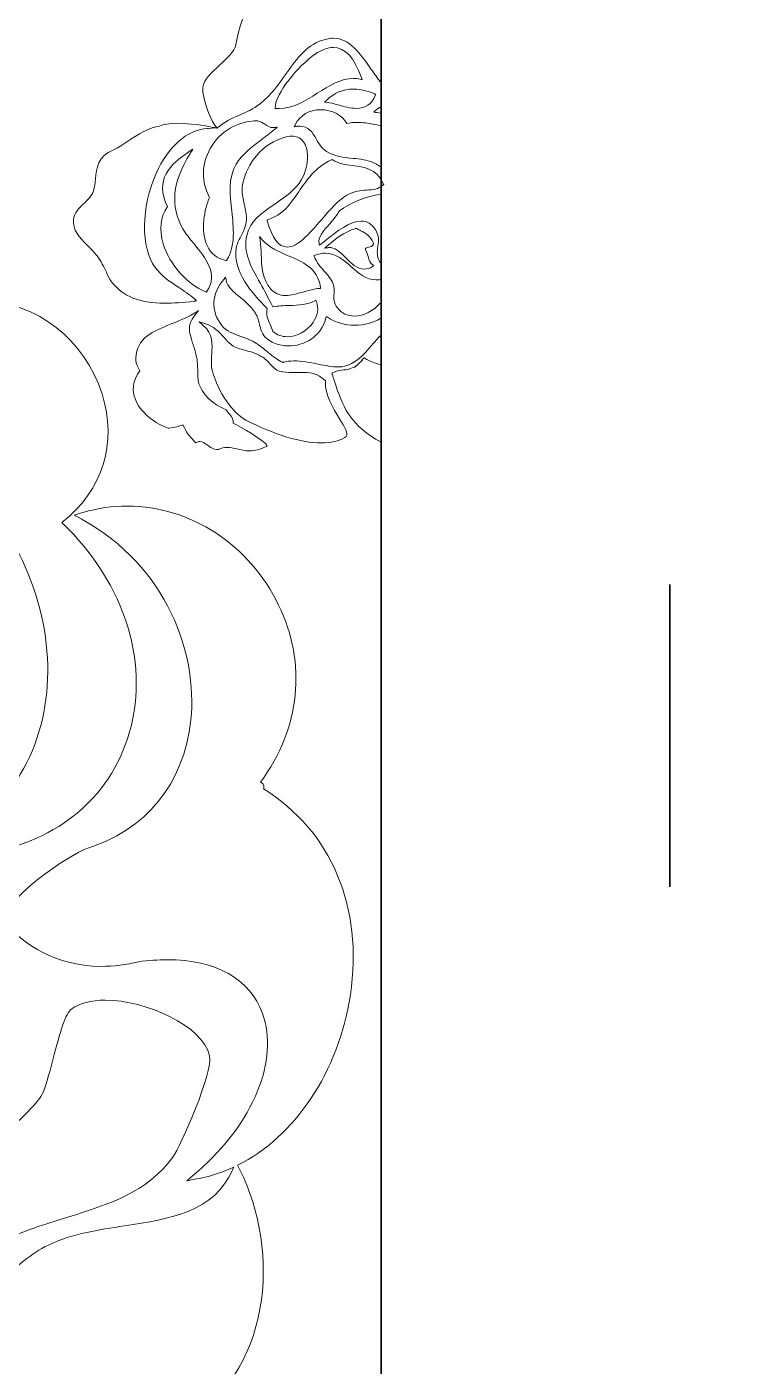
# Model space of a CAD drawing. Header units: millimetres. Extents: x -187 to 113, y -78 to 72.
# Drawn here: x -125.21 to -110.41, y -9.58 to 18.12 of the extents above; entities that cross this region are included whole.
import ezdxf

# ---------------------------------------------------------------- set-up
doc = ezdxf.new("R2010")
doc.units = ezdxf.units.MM
doc.header["$MEASUREMENT"] = 0
doc.layers.add('layer 1', color=7, linetype='Continuous')

msp = doc.modelspace()

# ---------------------------------------------------------------- linework, layer by layer
at = {"layer": 'layer 1', "color": 1, "lineweight": 35}
msp.add_open_spline([(38.43276, 72.15664), (38.43276, 72.15664), (-111.56738, 72.15664), (-111.56738, 72.15664), (-111.56738, 72.15664), (-152.98848, 72.15664), (-186.56732, 38.5779), (-186.56732, -2.84336), (-186.56732, -2.84336), (-186.56732, -44.26448), (-152.98848, -77.84336), (-111.56738, -77.84336), (-111.56738, -77.84336), (-111.56738, -77.84336), (38.43276, -77.84336), (38.43276, -77.84336), (38.43276, -77.84336), (79.85412, -77.84336), (113.43268, -44.26448), (113.43268, -2.84336), (113.43268, -2.84336), (113.43268, 38.5779), (79.85412, 72.15664), (38.43276, 72.15664)], degree=3, knots=[0, 0, 0, 0, 0.14285714, 0.14285714, 0.14285714, 0.14285715, 0.28571429, 0.28571429, 0.28571429, 0.2857143, 0.42857143, 0.42857143, 0.42857143, 0.42857144, 0.57142857, 0.57142857, 0.57142857, 0.57142858, 0.71428571, 0.71428571, 0.71428571, 0.71428572, 1, 1, 1, 1], dxfattribs=at)
for points in [[(-117.87722, 66.59626), (-117.87722, 66.59626), (-117.87722, -72.57458), (-117.87722, -72.57458)], [(-117.87722, 66.47888), (-152.71358, 59.99508), (-179.22136, 33.43024), (-181.29874, 1.06578)], [(-181.35212, -6.19668), (-179.73306, -38.98574), (-153.05034, -66.0035), (-117.87722, -72.55)]]:
    msp.add_open_spline(points, degree=3, dxfattribs=at)
at = {"layer": 'layer 1', "color": 1, "lineweight": 9}
for points, knots in [([(-117.89738, 18.54242), (-117.92698, 18.5942), (-117.94358, 18.65952), (-117.95972, 18.72298), (-117.95972, 18.72298), (-117.9812, 18.80768), (-118.00344, 18.89524), (-118.05678, 18.95812), (-118.05678, 18.95812), (-118.16852, 19.09026), (-118.3568, 19.1691), (-118.5604, 19.1691), (-118.5604, 19.1691), (-118.73794, 19.16914), (-118.9018, 19.11082), (-119.02282, 19.00482), (-119.02282, 19.00482), (-119.15692, 18.99734), (-119.2723, 19.02376), (-119.38354, 19.04928), (-119.38354, 19.04928), (-119.47808, 19.07096), (-119.56746, 19.0915), (-119.66448, 19.0915), (-119.66448, 19.0915), (-119.71774, 19.0915), (-119.76828, 19.08524), (-119.81888, 19.07244), (-119.81888, 19.07244), (-120.43068, 18.91802), (-120.76896, 18.49526), (-120.88344, 17.74198), (-120.88344, 17.74198), (-120.9027, 17.6161), (-121.06346, 17.46802), (-121.21896, 17.3248), (-121.21896, 17.3248), (-121.39218, 17.16528), (-121.5558, 17.01458), (-121.56622, 16.87096), (-121.56622, 16.87096), (-121.5867, 16.58838), (-121.36234, 16.12014), (-121.28624, 16.03476), (-121.28624, 16.03476), (-121.28624, 16.03476), (-121.2708, 16.0174), (-121.2708, 16.0174), (-121.2708, 16.0174), (-121.2708, 16.0174), (-121.25348, 16.03292), (-121.25348, 16.03292), (-121.25348, 16.03292), (-121.11058, 16.16092), (-120.9628, 16.22476), (-120.8063, 16.29236), (-120.8063, 16.29236), (-120.66686, 16.35258), (-120.52266, 16.41486), (-120.38298, 16.52622), (-120.38298, 16.52622), (-120.1514, 16.711), (-119.99134, 16.93782), (-119.83662, 17.15712), (-119.83662, 17.15712), (-119.6134, 17.47352), (-119.40256, 17.77232), (-119.01252, 17.86346), (-119.01252, 17.86346), (-118.9632, 17.87498), (-118.9148, 17.88082), (-118.86868, 17.88082), (-118.86868, 17.88082), (-118.53258, 17.88082), (-118.31386, 17.56806), (-118.08228, 17.23696), (-118.08228, 17.23696), (-118.02286, 17.15202), (-117.9619, 17.06484), (-117.89738, 16.98032)], [0, 0, 0, 0, 0.04761905, 0.04761905, 0.04761905, 0.04761906, 0.0952381, 0.0952381, 0.0952381, 0.09523811, 0.14285714, 0.14285714, 0.14285714, 0.14285715, 0.19047619, 0.19047619, 0.19047619, 0.1904762, 0.23809524, 0.23809524, 0.23809524, 0.23809525, 0.28571429, 0.28571429, 0.28571429, 0.2857143, 0.33333333, 0.33333333, 0.33333333, 0.33333334, 0.38095238, 0.38095238, 0.38095238, 0.38095239, 0.42857143, 0.42857143, 0.42857143, 0.42857144, 0.47619048, 0.47619048, 0.47619048, 0.47619049, 0.52380952, 0.52380952, 0.52380952, 0.52380953, 0.57142857, 0.57142857, 0.57142857, 0.57142858, 0.61904762, 0.61904762, 0.61904762, 0.61904763, 0.66666667, 0.66666667, 0.66666667, 0.66666668, 0.71428571, 0.71428571, 0.71428571, 0.71428572, 0.76190476, 0.76190476, 0.76190476, 0.76190477, 0.80952381, 0.80952381, 0.80952381, 0.80952382, 0.85714286, 0.85714286, 0.85714286, 0.85714287, 0.9047619, 0.9047619, 0.9047619, 0.90476191, 1, 1, 1, 1]), ([(-118.87016, 17.68944), (-118.98292, 17.68944), (-119.10798, 17.64314), (-119.24194, 17.55186), (-119.24194, 17.55186), (-119.6061, 17.3038), (-120.06804, 16.73552), (-120.06804, 16.45056), (-120.06804, 16.45056), (-120.06804, 16.45056), (-120.06804, 16.42872), (-120.06804, 16.42872), (-120.06804, 16.42872), (-120.06804, 16.42872), (-120.04648, 16.42704), (-120.04648, 16.42704), (-120.04648, 16.42704), (-120.027, 16.42542), (-120.0075, 16.42464), (-119.9882, 16.42464), (-119.9882, 16.42464), (-119.70604, 16.42466), (-119.44844, 16.58676), (-119.19932, 16.74348), (-119.19932, 16.74348), (-118.94854, 16.90126), (-118.71164, 17.05026), (-118.4513, 17.05026), (-118.4513, 17.05026), (-118.405, 17.05026), (-118.3586, 17.04534), (-118.31342, 17.03562), (-118.31342, 17.03562), (-118.31342, 17.03562), (-118.2724, 17.02682), (-118.2724, 17.02682), (-118.2724, 17.02682), (-118.2724, 17.02682), (-118.28656, 17.06674), (-118.28656, 17.06674), (-118.28656, 17.06674), (-118.43548, 17.48576), (-118.6264, 17.68942), (-118.87016, 17.68944)], [0, 0, 0, 0, 0.08333333, 0.08333333, 0.08333333, 0.08333334, 0.16666667, 0.16666667, 0.16666667, 0.16666668, 0.25, 0.25, 0.25, 0.25000001, 0.33333333, 0.33333333, 0.33333333, 0.33333334, 0.41666667, 0.41666667, 0.41666667, 0.41666668, 0.5, 0.5, 0.5, 0.50000001, 0.58333333, 0.58333333, 0.58333333, 0.58333334, 0.66666667, 0.66666667, 0.66666667, 0.66666668, 0.75, 0.75, 0.75, 0.75000001, 0.83333333, 0.83333333, 0.83333333, 0.83333334, 1, 1, 1, 1]), ([(-118.45122, 16.83012), (-118.66694, 16.83012), (-118.85548, 16.75098), (-119.01162, 16.59478), (-119.01162, 16.59478), (-119.01162, 16.59478), (-119.0481, 16.55832), (-119.0481, 16.55832), (-119.0481, 16.55832), (-119.0481, 16.55832), (-118.99696, 16.55446), (-118.99696, 16.55446), (-118.99696, 16.55446), (-118.93372, 16.5496), (-118.85298, 16.52668), (-118.76752, 16.50234), (-118.76752, 16.50234), (-118.64852, 16.4685), (-118.5136, 16.43012), (-118.38864, 16.43012), (-118.38864, 16.43012), (-118.20016, 16.43014), (-118.07328, 16.51762), (-118.00078, 16.69752), (-118.00078, 16.69752), (-118.00078, 16.69752), (-117.9923, 16.71852), (-117.9923, 16.71852), (-117.9923, 16.71852), (-117.9923, 16.71852), (-118.0127, 16.72798), (-118.0127, 16.72798), (-118.0127, 16.72798), (-118.11366, 16.77456), (-118.27172, 16.83012), (-118.45122, 16.83012)], [0, 0, 0, 0, 0.1, 0.1, 0.1, 0.10000001, 0.2, 0.2, 0.2, 0.20000001, 0.3, 0.3, 0.3, 0.30000001, 0.4, 0.4, 0.4, 0.40000001, 0.5, 0.5, 0.5, 0.50000001, 0.6, 0.6, 0.6, 0.60000001, 0.7, 0.7, 0.7, 0.70000001, 0.8, 0.8, 0.8, 0.80000001, 1, 1, 1, 1]), ([(-117.89738, 16.07538), (-117.94716, 16.08268), (-117.99612, 16.09198), (-118.04432, 16.10114), (-118.04432, 16.10114), (-118.14976, 16.12114), (-118.25874, 16.1418), (-118.37434, 16.1418), (-118.37434, 16.1418), (-118.44926, 16.1418), (-118.52032, 16.1332), (-118.591, 16.11558), (-118.591, 16.11558), (-118.67856, 16.28582), (-118.8965, 16.40314), (-119.12936, 16.40314), (-119.12936, 16.40314), (-119.36456, 16.40316), (-119.55666, 16.28998), (-119.65638, 16.09264), (-119.65638, 16.09264), (-119.65638, 16.09264), (-119.67704, 16.05182), (-119.67704, 16.05182), (-119.67704, 16.05182), (-119.67704, 16.05182), (-119.63222, 16.05854), (-119.63222, 16.05854), (-119.63222, 16.05854), (-119.60698, 16.06232), (-119.58264, 16.06422), (-119.56006, 16.06422), (-119.56006, 16.06422), (-119.37494, 16.06426), (-119.30098, 15.93486), (-119.22272, 15.79786), (-119.22272, 15.79786), (-119.16714, 15.70064), (-119.10972, 15.6001), (-119.01022, 15.53862), (-119.01022, 15.53862), (-118.84488, 15.4366), (-118.64932, 15.41632), (-118.46014, 15.39668), (-118.46014, 15.39668), (-118.31296, 15.38144), (-118.17394, 15.36702), (-118.05624, 15.31584), (-118.05624, 15.31584), (-118.00018, 15.29146), (-117.94744, 15.26124), (-117.89738, 15.22574)], [0, 0, 0, 0, 0.07142857, 0.07142857, 0.07142857, 0.07142858, 0.14285714, 0.14285714, 0.14285714, 0.14285715, 0.21428571, 0.21428571, 0.21428571, 0.21428572, 0.28571429, 0.28571429, 0.28571429, 0.2857143, 0.35714286, 0.35714286, 0.35714286, 0.35714287, 0.42857143, 0.42857143, 0.42857143, 0.42857144, 0.5, 0.5, 0.5, 0.50000001, 0.57142857, 0.57142857, 0.57142857, 0.57142858, 0.64285714, 0.64285714, 0.64285714, 0.64285715, 0.71428571, 0.71428571, 0.71428571, 0.71428572, 0.78571429, 0.78571429, 0.78571429, 0.7857143, 0.85714286, 0.85714286, 0.85714286, 0.85714287, 1, 1, 1, 1]), ([(-117.89738, 16.33162), (-117.9462, 16.33804), (-117.99116, 16.34628), (-118.02902, 16.35484), (-118.02902, 16.35484), (-117.98596, 16.39624), (-117.94202, 16.4303), (-117.89738, 16.45688)], [0, 0, 0, 0, 0.33333333, 0.33333333, 0.33333333, 0.33333334, 1, 1, 1, 1]), ([(-122.36128, 12.40126), (-122.1766, 12.40126), (-121.98218, 12.41744), (-121.74716, 12.4417), (-121.74716, 12.4417), (-121.74716, 12.4417), (-121.69458, 12.44714), (-121.69458, 12.44714), (-121.69458, 12.44714), (-121.69458, 12.44714), (-121.73398, 12.48282), (-121.73398, 12.48282), (-121.73398, 12.48282), (-121.84062, 12.5794), (-121.9581, 12.65704), (-122.07176, 12.73212), (-122.07176, 12.73212), (-122.25006, 12.8499), (-122.41848, 12.9612), (-122.55082, 13.1404), (-122.55082, 13.1404), (-122.85326, 13.55018), (-122.84488, 14.38618), (-122.53136, 15.08502), (-122.53136, 15.08502), (-122.28126, 15.6426), (-121.89686, 15.98124), (-121.47686, 16.01414), (-121.47686, 16.01414), (-121.47686, 16.01414), (-121.28538, 16.02912), (-121.28538, 16.02912), (-121.28538, 16.02912), (-121.28538, 16.02912), (-121.47484, 16.06098), (-121.47484, 16.06098), (-121.47484, 16.06098), (-121.95578, 16.1419), (-122.30152, 16.1427), (-122.46464, 16.06094), (-122.46464, 16.06094), (-122.64396, 16.05756), (-122.91808, 15.8797), (-123.1388, 15.7366), (-123.1388, 15.7366), (-123.253, 15.66252), (-123.3516, 15.59856), (-123.41224, 15.57456), (-123.41224, 15.57456), (-123.745, 15.44256), (-123.7667, 15.19286), (-123.7859, 14.97256), (-123.7859, 14.97256), (-123.7936, 14.88428), (-123.80084, 14.80088), (-123.82616, 14.72702), (-123.82616, 14.72702), (-123.86398, 14.6162), (-123.9499, 14.534), (-124.03304, 14.45448), (-124.03304, 14.45448), (-124.1296, 14.36204), (-124.22084, 14.27478), (-124.23802, 14.14814), (-124.23802, 14.14814), (-124.27022, 13.90974), (-124.11536, 13.75626), (-123.95132, 13.5937), (-123.95132, 13.5937), (-123.88434, 13.5274), (-123.81514, 13.4588), (-123.75362, 13.38066), (-123.75362, 13.38066), (-123.66918, 13.27326), (-123.61214, 13.15072), (-123.56182, 13.04258), (-123.56182, 13.04258), (-123.52422, 12.9618), (-123.4918, 12.89206), (-123.4552, 12.84538), (-123.4552, 12.84538), (-123.21356, 12.53824), (-122.87628, 12.40126), (-122.36128, 12.40126)], [0, 0, 0, 0, 0.04545455, 0.04545455, 0.04545455, 0.04545456, 0.09090909, 0.09090909, 0.09090909, 0.0909091, 0.13636364, 0.13636364, 0.13636364, 0.13636365, 0.18181818, 0.18181818, 0.18181818, 0.18181819, 0.22727273, 0.22727273, 0.22727273, 0.22727274, 0.27272727, 0.27272727, 0.27272727, 0.27272728, 0.31818182, 0.31818182, 0.31818182, 0.31818183, 0.36363636, 0.36363636, 0.36363636, 0.36363637, 0.40909091, 0.40909091, 0.40909091, 0.40909092, 0.45454545, 0.45454545, 0.45454545, 0.45454546, 0.5, 0.5, 0.5, 0.50000001, 0.54545455, 0.54545455, 0.54545455, 0.54545456, 0.59090909, 0.59090909, 0.59090909, 0.5909091, 0.63636364, 0.63636364, 0.63636364, 0.63636365, 0.68181818, 0.68181818, 0.68181818, 0.68181819, 0.72727273, 0.72727273, 0.72727273, 0.72727274, 0.77272727, 0.77272727, 0.77272727, 0.77272728, 0.81818182, 0.81818182, 0.81818182, 0.81818183, 0.86363636, 0.86363636, 0.86363636, 0.86363637, 0.90909091, 0.90909091, 0.90909091, 0.90909092, 1, 1, 1, 1]), ([(-121.0923, 13.2879), (-121.0923, 13.2879), (-121.07594, 13.28436), (-121.07594, 13.28436), (-121.07594, 13.28436), (-121.07594, 13.28436), (-121.06734, 13.29892), (-121.06734, 13.29892), (-121.06734, 13.29892), (-120.88914, 13.60176), (-120.93016, 13.9585), (-120.96978, 14.30348), (-120.96978, 14.30348), (-121.00838, 14.64016), (-121.04838, 14.9883), (-120.87766, 15.27464), (-120.87766, 15.27464), (-120.75324, 15.48366), (-120.57444, 15.6179), (-120.34806, 15.78794), (-120.34806, 15.78794), (-120.26454, 15.8507), (-120.17814, 15.91556), (-120.0847, 15.99134), (-120.0847, 15.99134), (-120.0847, 15.99134), (-120.02424, 16.04028), (-120.02424, 16.04028), (-120.02424, 16.04028), (-120.02424, 16.04028), (-120.10134, 16.03328), (-120.10134, 16.03328), (-120.10134, 16.03328), (-120.17138, 16.02708), (-120.22644, 16.06316), (-120.28578, 16.10168), (-120.28578, 16.10168), (-120.33038, 16.13066), (-120.37652, 16.1606), (-120.43022, 16.17276), (-120.43022, 16.17276), (-120.43022, 16.17276), (-120.43286, 16.17336), (-120.43286, 16.17336), (-120.43286, 16.17336), (-120.43286, 16.17336), (-120.43554, 16.17334), (-120.43554, 16.17334), (-120.43554, 16.17334), (-120.84796, 16.16926), (-121.21326, 15.95538), (-121.41272, 15.60118), (-121.41272, 15.60118), (-121.59554, 15.27654), (-121.6015, 14.89958), (-121.42932, 14.59026), (-121.42932, 14.59026), (-121.52996, 14.36026), (-121.62744, 13.89312), (-121.47156, 13.57864), (-121.47156, 13.57864), (-121.3948, 13.4237), (-121.26718, 13.32588), (-121.0923, 13.2879)], [0, 0, 0, 0, 0.05882353, 0.05882353, 0.05882353, 0.05882354, 0.11764706, 0.11764706, 0.11764706, 0.11764707, 0.17647059, 0.17647059, 0.17647059, 0.1764706, 0.23529412, 0.23529412, 0.23529412, 0.23529413, 0.29411765, 0.29411765, 0.29411765, 0.29411766, 0.35294118, 0.35294118, 0.35294118, 0.35294119, 0.41176471, 0.41176471, 0.41176471, 0.41176472, 0.47058824, 0.47058824, 0.47058824, 0.47058825, 0.52941176, 0.52941176, 0.52941176, 0.52941177, 0.58823529, 0.58823529, 0.58823529, 0.5882353, 0.64705882, 0.64705882, 0.64705882, 0.64705883, 0.70588235, 0.70588235, 0.70588235, 0.70588236, 0.76470588, 0.76470588, 0.76470588, 0.76470589, 0.82352941, 0.82352941, 0.82352941, 0.82352942, 0.88235294, 0.88235294, 0.88235294, 0.88235295, 1, 1, 1, 1]), ([(-120.17622, 11.96402), (-120.15622, 11.9185), (-120.13552, 11.8714), (-120.11992, 11.81978), (-120.11992, 11.81978), (-120.11992, 11.81978), (-120.11778, 11.81278), (-120.11778, 11.81278), (-120.11778, 11.81278), (-120.11778, 11.81278), (-120.11208, 11.80818), (-120.11208, 11.80818), (-120.11208, 11.80818), (-120.0313, 11.74316), (-119.93138, 11.70876), (-119.82318, 11.70876), (-119.82318, 11.70876), (-119.62358, 11.70878), (-119.40798, 11.82668), (-119.28666, 12.00214), (-119.28666, 12.00214), (-119.19106, 12.14046), (-119.1665, 12.29446), (-119.2175, 12.4358), (-119.2175, 12.4358), (-119.2175, 12.4358), (-119.22666, 12.46132), (-119.22666, 12.46132), (-119.22666, 12.46132), (-119.22666, 12.46132), (-119.25042, 12.4485), (-119.25042, 12.4485), (-119.25042, 12.4485), (-119.39694, 12.36924), (-119.58284, 12.36188), (-119.77964, 12.35404), (-119.77964, 12.35404), (-119.89352, 12.34954), (-120.0111, 12.34484), (-120.12178, 12.32502), (-120.12178, 12.32502), (-120.2071, 12.50738), (-120.29704, 12.66794), (-120.37666, 12.81008), (-120.37666, 12.81008), (-120.58596, 13.18368), (-120.73716, 13.4536), (-120.65508, 13.80382), (-120.65508, 13.80382), (-120.58418, 14.10666), (-120.36022, 14.25936), (-120.10082, 14.4361), (-120.10082, 14.4361), (-119.91994, 14.55944), (-119.73284, 14.68694), (-119.5773, 14.88016), (-119.5773, 14.88016), (-119.43012, 15.06266), (-119.34226, 15.45226), (-119.44958, 15.68102), (-119.44958, 15.68102), (-119.52754, 15.84726), (-119.69588, 15.89718), (-119.92568, 15.81758), (-119.92568, 15.81758), (-120.43768, 15.64052), (-120.68648, 15.18466), (-120.74394, 14.84806), (-120.74394, 14.84806), (-120.7676, 14.70884), (-120.73674, 14.5705), (-120.70684, 14.43668), (-120.70684, 14.43668), (-120.68302, 14.32976), (-120.66048, 14.22878), (-120.66444, 14.12942), (-120.66444, 14.12942), (-120.67008, 13.99618), (-120.72644, 13.88744), (-120.78098, 13.78242), (-120.78098, 13.78242), (-120.82358, 13.70026), (-120.86378, 13.62272), (-120.87534, 13.5404), (-120.87534, 13.5404), (-120.94638, 13.0399), (-120.55614, 12.6257), (-120.23782, 12.29204), (-120.23782, 12.29204), (-120.26458, 12.16526), (-120.22164, 12.06742), (-120.17622, 11.96402)], [0, 0, 0, 0, 0.04166667, 0.04166667, 0.04166667, 0.04166668, 0.08333333, 0.08333333, 0.08333333, 0.08333334, 0.125, 0.125, 0.125, 0.12500001, 0.16666667, 0.16666667, 0.16666667, 0.16666668, 0.20833333, 0.20833333, 0.20833333, 0.20833334, 0.25, 0.25, 0.25, 0.25000001, 0.29166667, 0.29166667, 0.29166667, 0.29166668, 0.33333333, 0.33333333, 0.33333333, 0.33333334, 0.375, 0.375, 0.375, 0.37500001, 0.41666667, 0.41666667, 0.41666667, 0.41666668, 0.45833333, 0.45833333, 0.45833333, 0.45833334, 0.5, 0.5, 0.5, 0.50000001, 0.54166667, 0.54166667, 0.54166667, 0.54166668, 0.58333333, 0.58333333, 0.58333333, 0.58333334, 0.625, 0.625, 0.625, 0.62500001, 0.66666667, 0.66666667, 0.66666667, 0.66666668, 0.70833333, 0.70833333, 0.70833333, 0.70833334, 0.75, 0.75, 0.75, 0.75000001, 0.79166667, 0.79166667, 0.79166667, 0.79166668, 0.83333333, 0.83333333, 0.83333333, 0.83333334, 0.875, 0.875, 0.875, 0.87500001, 0.91666667, 0.91666667, 0.91666667, 0.91666668, 1, 1, 1, 1]), ([(-122.38532, 13.62868), (-122.25876, 13.2034), (-121.88978, 12.78692), (-121.50802, 12.6384), (-121.50802, 12.6384), (-121.50802, 12.6384), (-121.49102, 12.63178), (-121.49102, 12.63178), (-121.49102, 12.63178), (-121.49102, 12.63178), (-121.48056, 12.6469), (-121.48056, 12.6469), (-121.48056, 12.6469), (-121.23464, 13.00096), (-121.51102, 13.33806), (-121.7549, 13.63544), (-121.7549, 13.63544), (-121.84246, 13.74218), (-121.9251, 13.84302), (-121.98024, 13.93918), (-121.98024, 13.93918), (-122.24608, 14.4032), (-122.19664, 14.91226), (-121.82902, 15.49534), (-121.82902, 15.49534), (-121.82902, 15.49534), (-121.77002, 15.58894), (-121.77002, 15.58894), (-121.77002, 15.58894), (-121.77002, 15.58894), (-121.86158, 15.5278), (-121.86158, 15.5278), (-121.86158, 15.5278), (-122.23446, 15.2786), (-122.57674, 14.95028), (-122.29648, 14.40332), (-122.29648, 14.40332), (-122.44172, 14.18884), (-122.47248, 13.92138), (-122.38532, 13.62868)], [0, 0, 0, 0, 0.09090909, 0.09090909, 0.09090909, 0.0909091, 0.18181818, 0.18181818, 0.18181818, 0.18181819, 0.27272727, 0.27272727, 0.27272727, 0.27272728, 0.36363636, 0.36363636, 0.36363636, 0.36363637, 0.45454545, 0.45454545, 0.45454545, 0.45454546, 0.54545455, 0.54545455, 0.54545455, 0.54545456, 0.63636364, 0.63636364, 0.63636364, 0.63636365, 0.72727273, 0.72727273, 0.72727273, 0.72727274, 0.81818182, 0.81818182, 0.81818182, 0.81818183, 1, 1, 1, 1]), ([(-120.2166, 14.13214), (-120.2166, 14.13214), (-120.2393, 14.12578), (-120.2393, 14.12578), (-120.2393, 14.12578), (-120.2393, 14.12578), (-120.23284, 14.1029), (-120.23284, 14.1029), (-120.23284, 14.1029), (-120.13054, 13.7399), (-119.99562, 13.56342), (-119.8203, 13.56336), (-119.8203, 13.56336), (-119.6005, 13.56336), (-119.36396, 13.8377), (-119.11362, 14.12814), (-119.11362, 14.12814), (-118.93658, 14.33362), (-118.75346, 14.54602), (-118.58746, 14.63692), (-118.58746, 14.63692), (-118.43412, 14.72096), (-118.29854, 14.73062), (-118.17888, 14.73916), (-118.17888, 14.73916), (-118.05066, 14.74832), (-117.93996, 14.75616), (-117.83976, 14.84674), (-117.83976, 14.84674), (-117.83976, 14.84674), (-117.82684, 14.85842), (-117.82684, 14.85842), (-117.82684, 14.85842), (-117.82684, 14.85842), (-117.83416, 14.87432), (-117.83416, 14.87432), (-117.83416, 14.87432), (-117.98014, 15.19086), (-118.2295, 15.22072), (-118.47068, 15.24958), (-118.47068, 15.24958), (-118.62008, 15.2675), (-118.7612, 15.2844), (-118.88114, 15.36472), (-118.88114, 15.36472), (-118.88114, 15.36472), (-118.8919, 15.37196), (-118.8919, 15.37196), (-118.8919, 15.37196), (-118.8919, 15.37196), (-118.90368, 15.36654), (-118.90368, 15.36654), (-118.90368, 15.36654), (-119.24406, 15.21004), (-119.41984, 14.94988), (-119.58982, 14.69828), (-119.58982, 14.69828), (-119.75714, 14.45054), (-119.91522, 14.21656), (-120.2166, 14.13214)], [0, 0, 0, 0, 0.0625, 0.0625, 0.0625, 0.06250001, 0.125, 0.125, 0.125, 0.12500001, 0.1875, 0.1875, 0.1875, 0.18750001, 0.25, 0.25, 0.25, 0.25000001, 0.3125, 0.3125, 0.3125, 0.31250001, 0.375, 0.375, 0.375, 0.37500001, 0.4375, 0.4375, 0.4375, 0.43750001, 0.5, 0.5, 0.5, 0.50000001, 0.5625, 0.5625, 0.5625, 0.56250001, 0.625, 0.625, 0.625, 0.62500001, 0.6875, 0.6875, 0.6875, 0.68750001, 0.75, 0.75, 0.75, 0.75000001, 0.8125, 0.8125, 0.8125, 0.81250001, 0.875, 0.875, 0.875, 0.87500001, 1, 1, 1, 1]), ([(-117.89738, 14.64794), (-118.17372, 14.63296), (-118.52392, 14.46746), (-118.74162, 14.31324), (-118.74162, 14.31324), (-118.74162, 14.31324), (-118.74656, 14.30974), (-118.74656, 14.30974), (-118.74656, 14.30974), (-118.74656, 14.30974), (-118.7492, 14.30424), (-118.7492, 14.30424), (-118.7492, 14.30424), (-118.78778, 14.2242), (-118.86654, 14.1337), (-118.94266, 14.04622), (-118.94266, 14.04622), (-119.07178, 13.89788), (-119.19386, 13.7577), (-119.1628, 13.6376), (-119.1628, 13.6376), (-119.1628, 13.6376), (-119.15398, 13.60346), (-119.15398, 13.60346), (-119.15398, 13.60346), (-119.15398, 13.60346), (-119.12616, 13.62476), (-119.12616, 13.62476), (-119.12616, 13.62476), (-119.09262, 13.65036), (-119.05682, 13.67886), (-119.01904, 13.70888), (-119.01904, 13.70888), (-118.79934, 13.88348), (-118.52602, 14.10072), (-118.2918, 14.10072), (-118.2918, 14.10072), (-118.17178, 14.10072), (-118.0761, 14.04316), (-117.99932, 13.92474), (-117.99932, 13.92474), (-117.91498, 13.79446), (-117.93004, 13.68908), (-117.9459, 13.5776), (-117.9459, 13.5776), (-117.96106, 13.47122), (-117.97674, 13.36132), (-117.89738, 13.2367)], [0, 0, 0, 0, 0.07692308, 0.07692308, 0.07692308, 0.07692309, 0.15384615, 0.15384615, 0.15384615, 0.15384616, 0.23076923, 0.23076923, 0.23076923, 0.23076924, 0.30769231, 0.30769231, 0.30769231, 0.30769232, 0.38461538, 0.38461538, 0.38461538, 0.38461539, 0.46153846, 0.46153846, 0.46153846, 0.46153847, 0.53846154, 0.53846154, 0.53846154, 0.53846155, 0.61538462, 0.61538462, 0.61538462, 0.61538463, 0.69230769, 0.69230769, 0.69230769, 0.6923077, 0.76923077, 0.76923077, 0.76923077, 0.76923078, 0.84615385, 0.84615385, 0.84615385, 0.84615386, 1, 1, 1, 1]), ([(-118.13344, 13.56124), (-118.09758, 13.56766), (-118.05292, 13.57558), (-118.0397, 13.62816), (-118.0397, 13.62816), (-118.0397, 13.62816), (-118.03784, 13.6356), (-118.03784, 13.6356), (-118.03784, 13.6356), (-118.03784, 13.6356), (-118.04068, 13.64276), (-118.04068, 13.64276), (-118.04068, 13.64276), (-118.1029, 13.79972), (-118.20314, 13.85078), (-118.3001, 13.9002), (-118.3001, 13.9002), (-118.32792, 13.9144), (-118.35666, 13.92906), (-118.3836, 13.94598), (-118.3836, 13.94598), (-118.3836, 13.94598), (-118.39264, 13.9517), (-118.39264, 13.9517), (-118.39264, 13.9517), (-118.39264, 13.9517), (-118.40284, 13.94848), (-118.40284, 13.94848), (-118.40284, 13.94848), (-118.65592, 13.86878), (-118.82854, 13.72412), (-118.96724, 13.60794), (-118.96724, 13.60794), (-118.96724, 13.60794), (-119.04982, 13.5389), (-119.04982, 13.5389), (-119.04982, 13.5389), (-119.04982, 13.5389), (-118.96738, 13.55096), (-118.96738, 13.55096), (-118.96738, 13.55096), (-118.84068, 13.56948), (-118.73144, 13.45978), (-118.61492, 13.34314), (-118.61492, 13.34314), (-118.49846, 13.22656), (-118.37806, 13.10604), (-118.2281, 13.10602), (-118.2281, 13.10602), (-118.1723, 13.10604), (-118.11524, 13.1233), (-118.05854, 13.15742), (-118.05854, 13.15742), (-118.05854, 13.15742), (-118.02736, 13.1762), (-118.02736, 13.1762), (-118.02736, 13.1762), (-118.02736, 13.1762), (-118.05716, 13.19714), (-118.05716, 13.19714), (-118.05716, 13.19714), (-118.11582, 13.2383), (-118.1271, 13.28454), (-118.1427, 13.34848), (-118.1427, 13.34848), (-118.1548, 13.39814), (-118.16852, 13.45414), (-118.2082, 13.51714), (-118.2082, 13.51714), (-118.1957, 13.54856), (-118.17102, 13.55456), (-118.13344, 13.56124)], [0, 0, 0, 0, 0.05263158, 0.05263158, 0.05263158, 0.05263159, 0.10526316, 0.10526316, 0.10526316, 0.10526317, 0.15789474, 0.15789474, 0.15789474, 0.15789475, 0.21052632, 0.21052632, 0.21052632, 0.21052633, 0.26315789, 0.26315789, 0.26315789, 0.2631579, 0.31578947, 0.31578947, 0.31578947, 0.31578948, 0.36842105, 0.36842105, 0.36842105, 0.36842106, 0.42105263, 0.42105263, 0.42105263, 0.42105264, 0.47368421, 0.47368421, 0.47368421, 0.47368422, 0.52631579, 0.52631579, 0.52631579, 0.5263158, 0.57894737, 0.57894737, 0.57894737, 0.57894738, 0.63157895, 0.63157895, 0.63157895, 0.63157896, 0.68421053, 0.68421053, 0.68421053, 0.68421054, 0.73684211, 0.73684211, 0.73684211, 0.73684212, 0.78947368, 0.78947368, 0.78947368, 0.78947369, 0.84210526, 0.84210526, 0.84210526, 0.84210527, 0.89473684, 0.89473684, 0.89473684, 0.89473685, 1, 1, 1, 1]), ([(-119.13, 12.70986), (-119.13, 12.70986), (-119.134, 12.73468), (-119.134, 12.73468), (-119.134, 12.73468), (-119.1982, 13.13366), (-119.50452, 13.26112), (-119.80068, 13.38438), (-119.80068, 13.38438), (-119.9977, 13.46636), (-120.20144, 13.55116), (-120.33842, 13.71508), (-120.33842, 13.71508), (-120.33842, 13.71508), (-120.39124, 13.77838), (-120.39124, 13.77838), (-120.39124, 13.77838), (-120.39124, 13.77838), (-120.37934, 13.6964), (-120.37934, 13.6964), (-120.37934, 13.6964), (-120.36612, 13.60538), (-120.3628, 13.51106), (-120.3593, 13.41126), (-120.3593, 13.41126), (-120.35046, 13.15824), (-120.34128, 12.89668), (-120.16056, 12.69344), (-120.16056, 12.69344), (-120.08144, 12.60454), (-119.982, 12.56126), (-119.8566, 12.56126), (-119.8566, 12.56126), (-119.74146, 12.56128), (-119.6187, 12.59614), (-119.48882, 12.63298), (-119.48882, 12.63298), (-119.37942, 12.66408), (-119.26634, 12.69618), (-119.15474, 12.70736), (-119.15474, 12.70736), (-119.15474, 12.70736), (-119.13, 12.70986), (-119.13, 12.70986)], [0, 0, 0, 0, 0.08333333, 0.08333333, 0.08333333, 0.08333334, 0.16666667, 0.16666667, 0.16666667, 0.16666668, 0.25, 0.25, 0.25, 0.25000001, 0.33333333, 0.33333333, 0.33333333, 0.33333334, 0.41666667, 0.41666667, 0.41666667, 0.41666668, 0.5, 0.5, 0.5, 0.50000001, 0.58333333, 0.58333333, 0.58333333, 0.58333334, 0.66666667, 0.66666667, 0.66666667, 0.66666668, 0.75, 0.75, 0.75, 0.75000001, 0.83333333, 0.83333333, 0.83333333, 0.83333334, 1, 1, 1, 1]), ([(-117.89738, 12.89128), (-117.92802, 12.88526), (-117.95816, 12.88226), (-117.98816, 12.88226), (-117.98816, 12.88226), (-118.18684, 12.88226), (-118.33696, 13.01402), (-118.4959, 13.15352), (-118.4959, 13.15352), (-118.6543, 13.29252), (-118.81802, 13.43616), (-119.03384, 13.43616), (-119.03384, 13.43616), (-119.1022, 13.43616), (-119.17362, 13.42142), (-119.24622, 13.39232), (-119.24622, 13.39232), (-119.24622, 13.39232), (-119.26742, 13.38378), (-119.26742, 13.38378), (-119.26742, 13.38378), (-119.26742, 13.38378), (-119.25956, 13.3622), (-119.25956, 13.3622), (-119.25956, 13.3622), (-119.21378, 13.23654), (-119.13414, 13.14956), (-119.057, 13.0655), (-119.057, 13.0655), (-118.98194, 12.9837), (-118.91112, 12.90642), (-118.8693, 12.79584), (-118.8693, 12.79584), (-118.8437, 12.72828), (-118.8479, 12.66594), (-118.85236, 12.60006), (-118.85236, 12.60006), (-118.85868, 12.50654), (-118.86522, 12.40984), (-118.78214, 12.30234), (-118.78214, 12.30234), (-118.69796, 12.19304), (-118.57748, 12.13526), (-118.43372, 12.13526), (-118.43372, 12.13526), (-118.24288, 12.13526), (-118.034, 12.24064), (-117.89738, 12.40478)], [0, 0, 0, 0, 0.07692308, 0.07692308, 0.07692308, 0.07692309, 0.15384615, 0.15384615, 0.15384615, 0.15384616, 0.23076923, 0.23076923, 0.23076923, 0.23076924, 0.30769231, 0.30769231, 0.30769231, 0.30769232, 0.38461538, 0.38461538, 0.38461538, 0.38461539, 0.46153846, 0.46153846, 0.46153846, 0.46153847, 0.53846154, 0.53846154, 0.53846154, 0.53846155, 0.61538462, 0.61538462, 0.61538462, 0.61538463, 0.69230769, 0.69230769, 0.69230769, 0.6923077, 0.76923077, 0.76923077, 0.76923077, 0.76923078, 0.84615385, 0.84615385, 0.84615385, 0.84615386, 1, 1, 1, 1]), ([(-117.89738, 12.08502), (-118.04336, 11.99554), (-118.22552, 11.94482), (-118.41924, 11.9448), (-118.41924, 11.9448), (-118.62602, 11.9448), (-118.82206, 12.00206), (-118.98624, 12.11048), (-118.98624, 12.11048), (-118.98624, 12.11048), (-119.01358, 12.12854), (-119.01358, 12.12854), (-119.01358, 12.12854), (-119.01358, 12.12854), (-119.02164, 12.09662), (-119.02164, 12.09662), (-119.02164, 12.09662), (-119.12284, 11.69656), (-119.48354, 11.51746), (-119.7961, 11.51746), (-119.7961, 11.51746), (-119.99164, 11.51746), (-120.16924, 11.58682), (-120.28322, 11.7078), (-120.28322, 11.7078), (-120.35124, 11.7801), (-120.37228, 11.8671), (-120.39462, 11.9592), (-120.39462, 11.9592), (-120.41422, 12.0403), (-120.4345, 12.12418), (-120.487, 12.20804), (-120.487, 12.20804), (-120.56404, 12.33124), (-120.67926, 12.42544), (-120.7907, 12.5166), (-120.7907, 12.5166), (-120.93196, 12.6321), (-121.06538, 12.74118), (-121.08724, 12.8888), (-121.08724, 12.8888), (-121.08724, 12.8888), (-121.09472, 12.93918), (-121.09472, 12.93918), (-121.09472, 12.93918), (-121.09472, 12.93918), (-121.12788, 12.90088), (-121.12788, 12.90088), (-121.12788, 12.90088), (-121.39058, 12.5978), (-121.4086, 12.23972), (-121.1762, 11.94302), (-121.1762, 11.94302), (-121.08058, 11.82102), (-120.93384, 11.76914), (-120.77848, 11.7142), (-120.77848, 11.7142), (-120.6679, 11.67512), (-120.5536, 11.63474), (-120.45358, 11.56662), (-120.45358, 11.56662), (-120.35798, 11.5014), (-120.27694, 11.43512), (-120.20536, 11.37662), (-120.20536, 11.37662), (-120.10208, 11.2922), (-120.01286, 11.2192), (-119.91726, 11.17956), (-119.91726, 11.17956), (-119.91726, 11.17956), (-119.90946, 11.17634), (-119.90946, 11.17634), (-119.90946, 11.17634), (-119.90946, 11.17634), (-119.90142, 11.1789), (-119.90142, 11.1789), (-119.90142, 11.1789), (-119.84034, 11.1983), (-119.76998, 11.2077), (-119.6862, 11.2077), (-119.6862, 11.2077), (-119.5278, 11.20772), (-119.35242, 11.17374), (-119.18274, 11.14092), (-119.18274, 11.14092), (-119.03014, 11.1114), (-118.8861, 11.0835), (-118.7684, 11.0835), (-118.7684, 11.0835), (-118.73286, 11.08354), (-118.70186, 11.08598), (-118.67362, 11.09108), (-118.67362, 11.09108), (-118.40628, 11.13938), (-118.23606, 11.33992), (-118.07144, 11.53388), (-118.07144, 11.53388), (-118.01284, 11.6029), (-117.95626, 11.66954), (-117.89738, 11.72668)], [0, 0, 0, 0, 0.03846154, 0.03846154, 0.03846154, 0.03846155, 0.07692308, 0.07692308, 0.07692308, 0.07692309, 0.11538462, 0.11538462, 0.11538462, 0.11538463, 0.15384615, 0.15384615, 0.15384615, 0.15384616, 0.19230769, 0.19230769, 0.19230769, 0.1923077, 0.23076923, 0.23076923, 0.23076923, 0.23076924, 0.26923077, 0.26923077, 0.26923077, 0.26923078, 0.30769231, 0.30769231, 0.30769231, 0.30769232, 0.34615385, 0.34615385, 0.34615385, 0.34615386, 0.38461538, 0.38461538, 0.38461538, 0.38461539, 0.42307692, 0.42307692, 0.42307692, 0.42307693, 0.46153846, 0.46153846, 0.46153846, 0.46153847, 0.5, 0.5, 0.5, 0.50000001, 0.53846154, 0.53846154, 0.53846154, 0.53846155, 0.57692308, 0.57692308, 0.57692308, 0.57692309, 0.61538462, 0.61538462, 0.61538462, 0.61538463, 0.65384615, 0.65384615, 0.65384615, 0.65384616, 0.69230769, 0.69230769, 0.69230769, 0.6923077, 0.73076923, 0.73076923, 0.73076923, 0.73076924, 0.76923077, 0.76923077, 0.76923077, 0.76923078, 0.80769231, 0.80769231, 0.80769231, 0.80769232, 0.84615385, 0.84615385, 0.84615385, 0.84615386, 0.88461538, 0.88461538, 0.88461538, 0.88461539, 0.92307692, 0.92307692, 0.92307692, 0.92307693, 1, 1, 1, 1]), ([(-123.12486, 3.39304), (-122.63246, 4.88564), (-123.1521, 6.59164), (-124.4816, 7.86584), (-124.4816, 7.86584), (-123.6378, 8.52524), (-123.32724, 9.5121), (-123.65092, 10.52444), (-123.65092, 10.52444), (-124.00958, 11.64728), (-125.0128, 12.43136), (-126.0902, 12.43136), (-126.0902, 12.43136), (-126.50296, 12.43144), (-126.91164, 12.31872), (-127.30496, 12.09664), (-127.30496, 12.09664), (-127.78452, 11.82588), (-128.00678, 11.46058), (-128.24204, 11.07368), (-128.24204, 11.07368), (-128.42722, 10.76914), (-128.61874, 10.45418), (-128.95354, 10.16426), (-128.95354, 10.16426), (-128.95354, 10.16426), (-129.08504, 10.05046), (-129.08504, 10.05046), (-129.08504, 10.05046), (-129.08504, 10.05046), (-128.91378, 10.02562), (-128.91378, 10.02562), (-128.91378, 10.02562), (-127.43646, 9.81082), (-126.05312, 8.68784), (-125.30368, 7.09468), (-125.30368, 7.09468), (-124.58498, 5.56714), (-124.59634, 3.91124), (-125.33396, 2.665), (-125.33396, 2.665), (-125.4701, 2.43444), (-125.64046, 2.25844), (-125.82098, 2.07232), (-125.82098, 2.07232), (-126.08034, 1.8048), (-126.34846, 1.52796), (-126.5052, 1.07996), (-126.5052, 1.07996), (-126.5052, 1.07996), (-126.54628, 0.96254), (-126.54628, 0.96254), (-126.54628, 0.96254), (-126.54628, 0.96254), (-126.42368, 0.97478), (-126.42368, 0.97478), (-126.42368, 0.97478), (-124.78048, 1.13784), (-123.57802, 2.0192), (-123.12486, 3.39304)], [0, 0, 0, 0, 0.0625, 0.0625, 0.0625, 0.06250001, 0.125, 0.125, 0.125, 0.12500001, 0.1875, 0.1875, 0.1875, 0.18750001, 0.25, 0.25, 0.25, 0.25000001, 0.3125, 0.3125, 0.3125, 0.31250001, 0.375, 0.375, 0.375, 0.37500001, 0.4375, 0.4375, 0.4375, 0.43750001, 0.5, 0.5, 0.5, 0.50000001, 0.5625, 0.5625, 0.5625, 0.56250001, 0.625, 0.625, 0.625, 0.62500001, 0.6875, 0.6875, 0.6875, 0.68750001, 0.75, 0.75, 0.75, 0.75000001, 0.8125, 0.8125, 0.8125, 0.81250001, 0.875, 0.875, 0.875, 0.87500001, 1, 1, 1, 1]), ([(-120.9361, 9.91776), (-120.92292, 9.99302), (-120.97198, 10.05138), (-121.01574, 10.10342), (-121.01574, 10.10342), (-121.0386, 10.1306), (-121.0622, 10.15872), (-121.07656, 10.18792), (-121.07656, 10.18792), (-121.07656, 10.18792), (-121.08054, 10.1961), (-121.08054, 10.1961), (-121.08054, 10.1961), (-121.08054, 10.1961), (-121.08896, 10.19944), (-121.08896, 10.19944), (-121.08896, 10.19944), (-121.21146, 10.24786), (-121.51012, 10.39436), (-121.63632, 10.70866), (-121.63632, 10.70866), (-121.66566, 10.78126), (-121.66844, 10.8841), (-121.67146, 10.99304), (-121.67146, 10.99304), (-121.67416, 11.09278), (-121.6773, 11.20582), (-121.70134, 11.31384), (-121.70134, 11.31384), (-121.72314, 11.41188), (-121.75182, 11.49878), (-121.77704, 11.5754), (-121.77704, 11.5754), (-121.85054, 11.79816), (-121.89902, 11.94526), (-121.73692, 12.14578), (-121.73692, 12.14578), (-121.73692, 12.14578), (-121.65438, 12.24774), (-121.65438, 12.24774), (-121.65438, 12.24774), (-121.65438, 12.24774), (-121.76676, 12.1811), (-121.76676, 12.1811), (-121.76676, 12.1811), (-121.90942, 12.09648), (-122.06676, 12.03324), (-122.2189, 11.97202), (-122.2189, 11.97202), (-122.59094, 11.82244), (-122.9424, 11.6811), (-122.94994, 11.26278), (-122.94994, 11.26278), (-122.96994, 11.20374), (-122.932, 11.13098), (-122.8953, 11.06056), (-122.8953, 11.06056), (-122.88512, 11.04102), (-122.87492, 11.02158), (-122.86614, 11.00256), (-122.86614, 11.00256), (-122.99234, 10.83892), (-123.03336, 10.6581), (-122.98472, 10.47878), (-122.98472, 10.47878), (-122.91136, 10.20846), (-122.63574, 9.9483), (-122.28248, 9.81592), (-122.28248, 9.81592), (-122.28248, 9.81592), (-122.27664, 9.81378), (-122.27664, 9.81378), (-122.27664, 9.81378), (-122.27664, 9.81378), (-122.27054, 9.8148), (-122.27054, 9.8148), (-122.27054, 9.8148), (-122.12104, 9.83996), (-122.08214, 9.85014), (-121.97712, 9.88272), (-121.97712, 9.88272), (-121.8963, 9.71844), (-121.8633, 9.68146), (-121.78718, 9.59628), (-121.78718, 9.59628), (-121.7699, 9.577), (-121.7503, 9.55504), (-121.72728, 9.52844), (-121.72728, 9.52844), (-121.72728, 9.52844), (-121.71586, 9.51528), (-121.71586, 9.51528), (-121.71586, 9.51528), (-121.71586, 9.51528), (-121.7001, 9.52246), (-121.7001, 9.52246), (-121.7001, 9.52246), (-121.67586, 9.53358), (-121.65296, 9.53894), (-121.6302, 9.53894), (-121.6302, 9.53894), (-121.57284, 9.53894), (-121.52274, 9.5034), (-121.46974, 9.46574), (-121.46974, 9.46574), (-121.40978, 9.42322), (-121.34194, 9.3751), (-121.25398, 9.37484), (-121.25398, 9.37484), (-121.25398, 9.37484), (-121.2487, 9.37482), (-121.2487, 9.37482), (-121.2487, 9.37482), (-121.2487, 9.37482), (-121.24388, 9.37714), (-121.24388, 9.37714), (-121.24388, 9.37714), (-121.1843, 9.4058), (-121.12736, 9.41908), (-121.06478, 9.41908), (-121.06478, 9.41908), (-120.99752, 9.41908), (-120.93232, 9.40342), (-120.86328, 9.38682), (-120.86328, 9.38682), (-120.78406, 9.3678), (-120.70214, 9.34808), (-120.60568, 9.34806), (-120.60568, 9.34806), (-120.49234, 9.34806), (-120.37842, 9.37642), (-120.25732, 9.43462), (-120.25732, 9.43462), (-120.25732, 9.43462), (-120.23764, 9.44412), (-120.23764, 9.44412), (-120.23764, 9.44412), (-120.23764, 9.44412), (-120.2456, 9.46466), (-120.2456, 9.46466), (-120.2456, 9.46466), (-120.27516, 9.54064), (-120.79478, 9.86128), (-120.9361, 9.91776)], [0, 0, 0, 0, 0.02702703, 0.02702703, 0.02702703, 0.02702704, 0.05405405, 0.05405405, 0.05405405, 0.05405406, 0.08108108, 0.08108108, 0.08108108, 0.08108109, 0.10810811, 0.10810811, 0.10810811, 0.10810812, 0.13513514, 0.13513514, 0.13513514, 0.13513515, 0.16216216, 0.16216216, 0.16216216, 0.16216217, 0.18918919, 0.18918919, 0.18918919, 0.1891892, 0.21621622, 0.21621622, 0.21621622, 0.21621623, 0.24324324, 0.24324324, 0.24324324, 0.24324325, 0.27027027, 0.27027027, 0.27027027, 0.27027028, 0.2972973, 0.2972973, 0.2972973, 0.29729731, 0.32432432, 0.32432432, 0.32432432, 0.32432433, 0.35135135, 0.35135135, 0.35135135, 0.35135136, 0.37837838, 0.37837838, 0.37837838, 0.37837839, 0.40540541, 0.40540541, 0.40540541, 0.40540542, 0.43243243, 0.43243243, 0.43243243, 0.43243244, 0.45945946, 0.45945946, 0.45945946, 0.45945947, 0.48648649, 0.48648649, 0.48648649, 0.4864865, 0.51351351, 0.51351351, 0.51351351, 0.51351352, 0.54054054, 0.54054054, 0.54054054, 0.54054055, 0.56756757, 0.56756757, 0.56756757, 0.56756758, 0.59459459, 0.59459459, 0.59459459, 0.5945946, 0.62162162, 0.62162162, 0.62162162, 0.62162163, 0.64864865, 0.64864865, 0.64864865, 0.64864866, 0.67567568, 0.67567568, 0.67567568, 0.67567569, 0.7027027, 0.7027027, 0.7027027, 0.70270271, 0.72972973, 0.72972973, 0.72972973, 0.72972974, 0.75675676, 0.75675676, 0.75675676, 0.75675677, 0.78378378, 0.78378378, 0.78378378, 0.78378379, 0.81081081, 0.81081081, 0.81081081, 0.81081082, 0.83783784, 0.83783784, 0.83783784, 0.83783785, 0.86486486, 0.86486486, 0.86486486, 0.86486487, 0.89189189, 0.89189189, 0.89189189, 0.8918919, 0.91891892, 0.91891892, 0.91891892, 0.91891893, 0.94594595, 0.94594595, 0.94594595, 0.94594596, 1, 1, 1, 1]), ([(-119.02998, 10.78152), (-119.02998, 10.78152), (-119.02934, 10.79208), (-119.02934, 10.79208), (-119.02934, 10.79208), (-119.02934, 10.79208), (-119.03668, 10.79962), (-119.03668, 10.79962), (-119.03668, 10.79962), (-119.19182, 10.95792), (-119.3719, 10.9712), (-119.52842, 10.9712), (-119.52842, 10.9712), (-119.5601, 10.97122), (-119.592, 10.9705), (-119.62414, 10.96986), (-119.62414, 10.96986), (-119.65636, 10.96918), (-119.68878, 10.9685), (-119.72134, 10.9685), (-119.72134, 10.9685), (-119.79902, 10.96852), (-119.89088, 10.97184), (-119.98364, 10.99676), (-119.98364, 10.99676), (-120.055, 11.0158), (-120.1074, 11.07182), (-120.168, 11.13666), (-120.168, 11.13666), (-120.21948, 11.19174), (-120.27774, 11.25408), (-120.35722, 11.30158), (-120.35722, 11.30158), (-120.46716, 11.36752), (-120.58762, 11.399), (-120.6939, 11.42682), (-120.6939, 11.42682), (-120.79872, 11.4543), (-120.89782, 11.4802), (-120.96666, 11.53376), (-120.96666, 11.53376), (-121.03016, 11.58302), (-121.08228, 11.64074), (-121.13266, 11.69658), (-121.13266, 11.69658), (-121.23298, 11.80776), (-121.33678, 11.92272), (-121.53618, 11.98394), (-121.53618, 11.98394), (-121.53618, 11.98394), (-121.64062, 12.01604), (-121.64062, 12.01604), (-121.64062, 12.01604), (-121.64062, 12.01604), (-121.55824, 11.94356), (-121.55824, 11.94356), (-121.55824, 11.94356), (-121.35256, 11.76238), (-121.36698, 11.56298), (-121.38228, 11.35184), (-121.38228, 11.35184), (-121.3908, 11.23408), (-121.3996, 11.11226), (-121.36702, 10.99474), (-121.36702, 10.99474), (-121.24692, 10.56118), (-120.96474, 10.14626), (-120.67986, 9.9853), (-120.67986, 9.9853), (-120.07564, 9.67666), (-119.53544, 9.51354), (-119.11764, 9.5135), (-119.11764, 9.5135), (-118.91682, 9.51352), (-118.75186, 9.55132), (-118.62732, 9.62588), (-118.62732, 9.62588), (-118.60896, 9.6369), (-118.59712, 9.65288), (-118.59216, 9.67342), (-118.59216, 9.67342), (-118.57516, 9.74342), (-118.64352, 9.85538), (-118.7382, 10.01034), (-118.7382, 10.01034), (-118.86818, 10.2232), (-119.04622, 10.51476), (-119.02998, 10.78152)], [0, 0, 0, 0, 0.04347826, 0.04347826, 0.04347826, 0.04347827, 0.08695652, 0.08695652, 0.08695652, 0.08695653, 0.13043478, 0.13043478, 0.13043478, 0.13043479, 0.17391304, 0.17391304, 0.17391304, 0.17391305, 0.2173913, 0.2173913, 0.2173913, 0.21739131, 0.26086957, 0.26086957, 0.26086957, 0.26086958, 0.30434783, 0.30434783, 0.30434783, 0.30434784, 0.34782609, 0.34782609, 0.34782609, 0.3478261, 0.39130435, 0.39130435, 0.39130435, 0.39130436, 0.43478261, 0.43478261, 0.43478261, 0.43478262, 0.47826087, 0.47826087, 0.47826087, 0.47826088, 0.52173913, 0.52173913, 0.52173913, 0.52173914, 0.56521739, 0.56521739, 0.56521739, 0.5652174, 0.60869565, 0.60869565, 0.60869565, 0.60869566, 0.65217391, 0.65217391, 0.65217391, 0.65217392, 0.69565217, 0.69565217, 0.69565217, 0.69565218, 0.73913043, 0.73913043, 0.73913043, 0.73913044, 0.7826087, 0.7826087, 0.7826087, 0.78260871, 0.82608696, 0.82608696, 0.82608696, 0.82608697, 0.86956522, 0.86956522, 0.86956522, 0.86956523, 0.91304348, 0.91304348, 0.91304348, 0.91304349, 1, 1, 1, 1]), ([(-117.89738, 11.12968), (-118.00192, 11.15748), (-118.1063, 11.19924), (-118.21186, 11.25492), (-118.21186, 11.25492), (-118.21186, 11.25492), (-118.21618, 11.26206), (-118.21618, 11.26206), (-118.21618, 11.26206), (-118.21618, 11.26206), (-118.2242, 11.26206), (-118.2242, 11.26206), (-118.2242, 11.26206), (-118.2242, 11.26206), (-118.2386, 11.2709), (-118.2386, 11.2709), (-118.2386, 11.2709), (-118.2386, 11.2709), (-118.24618, 11.25588), (-118.24618, 11.25588), (-118.24618, 11.25588), (-118.24618, 11.25588), (-118.27786, 11.23668), (-118.27786, 11.23668), (-118.27786, 11.23668), (-118.27786, 11.23668), (-118.2658, 11.23026), (-118.2658, 11.23026), (-118.2658, 11.23026), (-118.30414, 11.18816), (-118.39448, 11.0976), (-118.42524, 11.0793), (-118.42524, 11.0793), (-118.42524, 11.0793), (-118.42888, 11.0839), (-118.42888, 11.0839), (-118.42888, 11.0839), (-118.42888, 11.0839), (-118.44552, 11.07584), (-118.44552, 11.07584), (-118.44552, 11.07584), (-118.54484, 11.02784), (-118.59744, 11.02514), (-118.65314, 11.02228), (-118.65314, 11.02228), (-118.71088, 11.01942), (-118.77068, 11.01638), (-118.87828, 10.96444), (-118.87828, 10.96444), (-118.87828, 10.96444), (-118.89678, 10.95554), (-118.89678, 10.95554), (-118.89678, 10.95554), (-118.89678, 10.95554), (-118.89042, 10.93584), (-118.89042, 10.93584), (-118.89042, 10.93584), (-118.87552, 10.88968), (-118.86158, 10.84518), (-118.84802, 10.80216), (-118.84802, 10.80216), (-118.76466, 10.5374), (-118.6989, 10.32828), (-118.54608, 10.1013), (-118.54608, 10.1013), (-118.3849, 9.86226), (-118.15612, 9.66878), (-117.89738, 9.54116)], [0, 0, 0, 0, 0.05555556, 0.05555556, 0.05555556, 0.05555557, 0.11111111, 0.11111111, 0.11111111, 0.11111112, 0.16666667, 0.16666667, 0.16666667, 0.16666668, 0.22222222, 0.22222222, 0.22222222, 0.22222223, 0.27777778, 0.27777778, 0.27777778, 0.27777779, 0.33333333, 0.33333333, 0.33333333, 0.33333334, 0.38888889, 0.38888889, 0.38888889, 0.3888889, 0.44444444, 0.44444444, 0.44444444, 0.44444445, 0.5, 0.5, 0.5, 0.50000001, 0.55555556, 0.55555556, 0.55555556, 0.55555557, 0.61111111, 0.61111111, 0.61111111, 0.61111112, 0.66666667, 0.66666667, 0.66666667, 0.66666668, 0.72222222, 0.72222222, 0.72222222, 0.72222223, 0.77777778, 0.77777778, 0.77777778, 0.77777779, 0.83333333, 0.83333333, 0.83333333, 0.83333334, 0.88888889, 0.88888889, 0.88888889, 0.8888889, 1, 1, 1, 1]), ([(-120.3127, 2.35644), (-120.30716, 2.36558), (-120.30372, 2.37614), (-120.30174, 2.38812), (-120.30174, 2.38812), (-120.2941, 2.43848), (-120.32458, 2.47092), (-120.37218, 2.49574), (-120.37218, 2.49574), (-119.55058, 3.6152), (-119.41322, 4.94462), (-119.99846, 6.15878), (-119.99846, 6.15878), (-120.59796, 7.40282), (-121.8248, 8.2066), (-123.12404, 8.2066), (-123.12404, 8.2066), (-123.43202, 8.20664), (-123.74138, 8.1616), (-124.0436, 8.07294), (-124.0436, 8.07294), (-124.0436, 8.07294), (-124.22624, 8.0193), (-124.22624, 8.0193), (-124.22624, 8.0193), (-124.22624, 8.0193), (-124.05918, 7.92732), (-124.05918, 7.92732), (-124.05918, 7.92732), (-122.3093, 6.96292), (-121.67118, 5.1514), (-121.81498, 3.784), (-121.81498, 3.784), (-121.95402, 2.46068), (-122.7465, 1.48894), (-124.00224, 1.11278), (-124.00224, 1.11278), (-124.66142, 0.77626), (-125.61994, 0.0904), (-125.6869, -0.38044), (-125.6869, -0.38044), (-125.6869, -0.38044), (-125.69392, -0.43114), (-125.69392, -0.43114), (-125.69392, -0.43114), (-125.69392, -0.43114), (-125.65128, -0.45852), (-125.65128, -0.45852), (-125.65128, -0.45852), (-125.6272, -0.47408), (-125.5856, -0.5107), (-125.53734, -0.55306), (-125.53734, -0.55306), (-125.25696, -0.7999), (-124.67318, -1.31378), (-123.66544, -1.31378), (-123.66544, -1.31378), (-123.41636, -1.31378), (-123.15466, -1.2812), (-122.8958, -1.2186), (-122.8958, -1.2186), (-122.68984, -1.19088), (-122.49016, -1.177), (-122.30278, -1.177), (-122.30278, -1.177), (-121.29502, -1.17694), (-120.59622, -1.57112), (-120.33478, -2.28686), (-120.33478, -2.28686), (-119.98474, -3.24496), (-120.52186, -4.55774), (-121.67104, -5.55318), (-121.67104, -5.55318), (-121.67104, -5.55318), (-121.89684, -5.74878), (-121.89684, -5.74878), (-121.89684, -5.74878), (-121.89684, -5.74878), (-121.60488, -5.69108), (-121.60488, -5.69108), (-121.60488, -5.69108), (-121.37188, -5.64498), (-121.14576, -5.56648), (-120.92712, -5.46498), (-120.92712, -5.46498), (-120.92712, -5.46498), (-120.94844, -5.5134), (-120.94844, -5.5134), (-120.94844, -5.5134), (-121.33778, -6.40056), (-122.23512, -6.53642), (-123.18546, -6.68006), (-123.18546, -6.68006), (-123.7254, -6.76178), (-124.28376, -6.84626), (-124.76054, -7.07644), (-124.76054, -7.07644), (-125.12132, -7.25096), (-125.4311, -7.52984), (-125.7306, -7.79948), (-125.7306, -7.79948), (-126.01594, -8.05652), (-126.3113, -8.32244), (-126.64512, -8.49), (-126.64512, -8.49), (-128.28776, -9.31562), (-129.6838, -9.34178), (-131.14652, -8.57016), (-131.14652, -8.57016), (-131.14652, -8.57016), (-131.16102, -8.54628), (-131.16102, -8.54628), (-131.16102, -8.54628), (-131.16102, -8.54628), (-131.18786, -8.54628), (-131.18786, -8.54628), (-131.18786, -8.54628), (-131.18786, -8.54628), (-131.23612, -8.51658), (-131.23612, -8.51658), (-131.23612, -8.51658), (-131.23612, -8.51658), (-131.2616, -8.56698), (-131.2616, -8.56698), (-131.2616, -8.56698), (-131.2616, -8.56698), (-131.36774, -8.63132), (-131.36774, -8.63132), (-131.36774, -8.63132), (-131.36774, -8.63132), (-131.32732, -8.6528), (-131.32732, -8.6528), (-131.32732, -8.6528), (-131.45584, -8.79404), (-131.75892, -9.09774), (-131.86198, -9.1591), (-131.86198, -9.1591), (-131.86198, -9.1591), (-131.87418, -9.14368), (-131.87418, -9.14368), (-131.87418, -9.14368), (-131.87418, -9.14368), (-131.93006, -9.1707), (-131.93006, -9.1707), (-131.93006, -9.1707), (-132.26302, -9.33164), (-132.43944, -9.34068), (-132.6262, -9.35022), (-132.6262, -9.35022), (-132.81984, -9.35986), (-133.02038, -9.37004), (-133.38122, -9.54422), (-133.38122, -9.54422), (-133.38122, -9.54422), (-133.4432, -9.5741), (-133.4432, -9.5741), (-133.4432, -9.5741), (-133.4432, -9.5741), (-133.42192, -9.64016), (-133.42192, -9.64016), (-133.42192, -9.64016), (-133.37196, -9.79496), (-133.32518, -9.94412), (-133.27974, -10.08842), (-133.27974, -10.08842), (-133.00016, -10.9762), (-132.7797, -11.6775), (-132.26724, -12.4386), (-132.26724, -12.4386), (-131.26404, -13.92638), (-129.47984, -14.8878), (-127.7217, -14.88794), (-127.7217, -14.88794), (-126.91724, -14.88794), (-126.16318, -14.69012), (-125.47996, -14.30008), (-125.47996, -14.30008), (-124.583, -13.78838), (-124.19342, -13.05994), (-123.84972, -12.4173), (-123.84972, -12.4173), (-123.60432, -11.9582), (-123.37256, -11.52478), (-122.98736, -11.20064), (-122.98736, -11.20064), (-122.86314, -11.09598), (-122.65844, -11.05022), (-122.46062, -11.00602), (-122.46062, -11.00602), (-122.28972, -10.96784), (-122.12838, -10.93172), (-122.00956, -10.85828), (-122.00956, -10.85828), (-120.1513, -9.70426), (-119.93886, -7.23242), (-120.80708, -5.50958), (-120.80708, -5.50958), (-120.80708, -5.50958), (-120.84818, -5.42792), (-120.84818, -5.42792), (-120.84818, -5.42792), (-119.6721, -4.84314), (-118.75682, -3.50256), (-118.51556, -1.90494), (-118.51556, -1.90494), (-118.24114, -0.08838), (-118.91086, 1.4872), (-120.3127, 2.35644)], [0, 0, 0, 0, 0.01886792, 0.01886792, 0.01886792, 0.01886793, 0.03773585, 0.03773585, 0.03773585, 0.03773586, 0.05660377, 0.05660377, 0.05660377, 0.05660378, 0.0754717, 0.0754717, 0.0754717, 0.07547171, 0.09433962, 0.09433962, 0.09433962, 0.09433963, 0.11320755, 0.11320755, 0.11320755, 0.11320756, 0.13207547, 0.13207547, 0.13207547, 0.13207548, 0.1509434, 0.1509434, 0.1509434, 0.15094341, 0.16981132, 0.16981132, 0.16981132, 0.16981133, 0.18867925, 0.18867925, 0.18867925, 0.18867926, 0.20754717, 0.20754717, 0.20754717, 0.20754718, 0.22641509, 0.22641509, 0.22641509, 0.2264151, 0.24528302, 0.24528302, 0.24528302, 0.24528303, 0.26415094, 0.26415094, 0.26415094, 0.26415095, 0.28301887, 0.28301887, 0.28301887, 0.28301888, 0.30188679, 0.30188679, 0.30188679, 0.3018868, 0.32075472, 0.32075472, 0.32075472, 0.32075473, 0.33962264, 0.33962264, 0.33962264, 0.33962265, 0.35849057, 0.35849057, 0.35849057, 0.35849058, 0.37735849, 0.37735849, 0.37735849, 0.3773585, 0.39622642, 0.39622642, 0.39622642, 0.39622643, 0.41509434, 0.41509434, 0.41509434, 0.41509435, 0.43396226, 0.43396226, 0.43396226, 0.43396227, 0.45283019, 0.45283019, 0.45283019, 0.4528302, 0.47169811, 0.47169811, 0.47169811, 0.47169812, 0.49056604, 0.49056604, 0.49056604, 0.49056605, 0.50943396, 0.50943396, 0.50943396, 0.50943397, 0.52830189, 0.52830189, 0.52830189, 0.5283019, 0.54716981, 0.54716981, 0.54716981, 0.54716982, 0.56603774, 0.56603774, 0.56603774, 0.56603775, 0.58490566, 0.58490566, 0.58490566, 0.58490567, 0.60377358, 0.60377358, 0.60377358, 0.60377359, 0.62264151, 0.62264151, 0.62264151, 0.62264152, 0.64150943, 0.64150943, 0.64150943, 0.64150944, 0.66037736, 0.66037736, 0.66037736, 0.66037737, 0.67924528, 0.67924528, 0.67924528, 0.67924529, 0.69811321, 0.69811321, 0.69811321, 0.69811322, 0.71698113, 0.71698113, 0.71698113, 0.71698114, 0.73584906, 0.73584906, 0.73584906, 0.73584907, 0.75471698, 0.75471698, 0.75471698, 0.75471699, 0.77358491, 0.77358491, 0.77358491, 0.77358492, 0.79245283, 0.79245283, 0.79245283, 0.79245284, 0.81132075, 0.81132075, 0.81132075, 0.81132076, 0.83018868, 0.83018868, 0.83018868, 0.83018869, 0.8490566, 0.8490566, 0.8490566, 0.84905661, 0.86792453, 0.86792453, 0.86792453, 0.86792454, 0.88679245, 0.88679245, 0.88679245, 0.88679246, 0.90566038, 0.90566038, 0.90566038, 0.90566039, 0.9245283, 0.9245283, 0.9245283, 0.92452831, 0.94339623, 0.94339623, 0.94339623, 0.94339624, 0.96226415, 0.96226415, 0.96226415, 0.96226416, 1, 1, 1, 1]), ([(-125.76152, -7.0195), (-125.29618, -6.78936), (-124.82054, -6.64146), (-124.3606, -6.49836), (-124.3606, -6.49836), (-123.5098, -6.23394), (-122.70632, -5.98406), (-122.18882, -5.25974), (-122.18882, -5.25974), (-122.02652, -5.0327), (-121.349, -3.50492), (-121.42654, -3.1642), (-121.42654, -3.1642), (-121.5674, -2.5438), (-122.73204, -2.01246), (-123.58688, -2.01246), (-123.58688, -2.01246), (-123.87874, -2.01244), (-124.11106, -2.07298), (-124.27726, -2.19252), (-124.27726, -2.19252), (-124.41104, -2.28896), (-124.51422, -2.6552), (-124.66808, -3.24648), (-124.66808, -3.24648), (-124.74524, -3.5436), (-124.82518, -3.85078), (-124.88684, -3.95964), (-124.88684, -3.95964), (-125.13522, -4.39946), (-126.48746, -5.46974), (-127.68056, -6.41406), (-127.68056, -6.41406), (-129.2604, -7.66436), (-129.68316, -8.02676), (-129.6491, -8.19364), (-129.6491, -8.19364), (-129.61402, -8.36582), (-129.49338, -8.57094), (-129.11766, -8.57102), (-129.11766, -8.57102), (-128.3081, -8.57102), (-126.72698, -7.60432), (-126.0519, -7.19148), (-126.0519, -7.19148), (-125.91584, -7.10842), (-125.80862, -7.04278), (-125.76908, -7.02314), (-125.76908, -7.02314), (-125.76688, -7.02198), (-125.76432, -7.02082), (-125.76152, -7.0195)], [0, 0, 0, 0, 0.07142857, 0.07142857, 0.07142857, 0.07142858, 0.14285714, 0.14285714, 0.14285714, 0.14285715, 0.21428571, 0.21428571, 0.21428571, 0.21428572, 0.28571429, 0.28571429, 0.28571429, 0.2857143, 0.35714286, 0.35714286, 0.35714286, 0.35714287, 0.42857143, 0.42857143, 0.42857143, 0.42857144, 0.5, 0.5, 0.5, 0.50000001, 0.57142857, 0.57142857, 0.57142857, 0.57142858, 0.64285714, 0.64285714, 0.64285714, 0.64285715, 0.71428571, 0.71428571, 0.71428571, 0.71428572, 0.78571429, 0.78571429, 0.78571429, 0.7857143, 0.85714286, 0.85714286, 0.85714286, 0.85714287, 1, 1, 1, 1])]:
    msp.add_open_spline(points, degree=3, knots=knots, dxfattribs=at)
at = {"layer": 'layer 1', "color": 177, "lineweight": 35}
msp.add_open_spline([(-111.91322, 6.5833), (-111.91322, 6.5833), (-111.91322, 0.33344), (-111.91322, 0.33344)], degree=3, dxfattribs=at)

doc.saveas('drawing.dxf')
